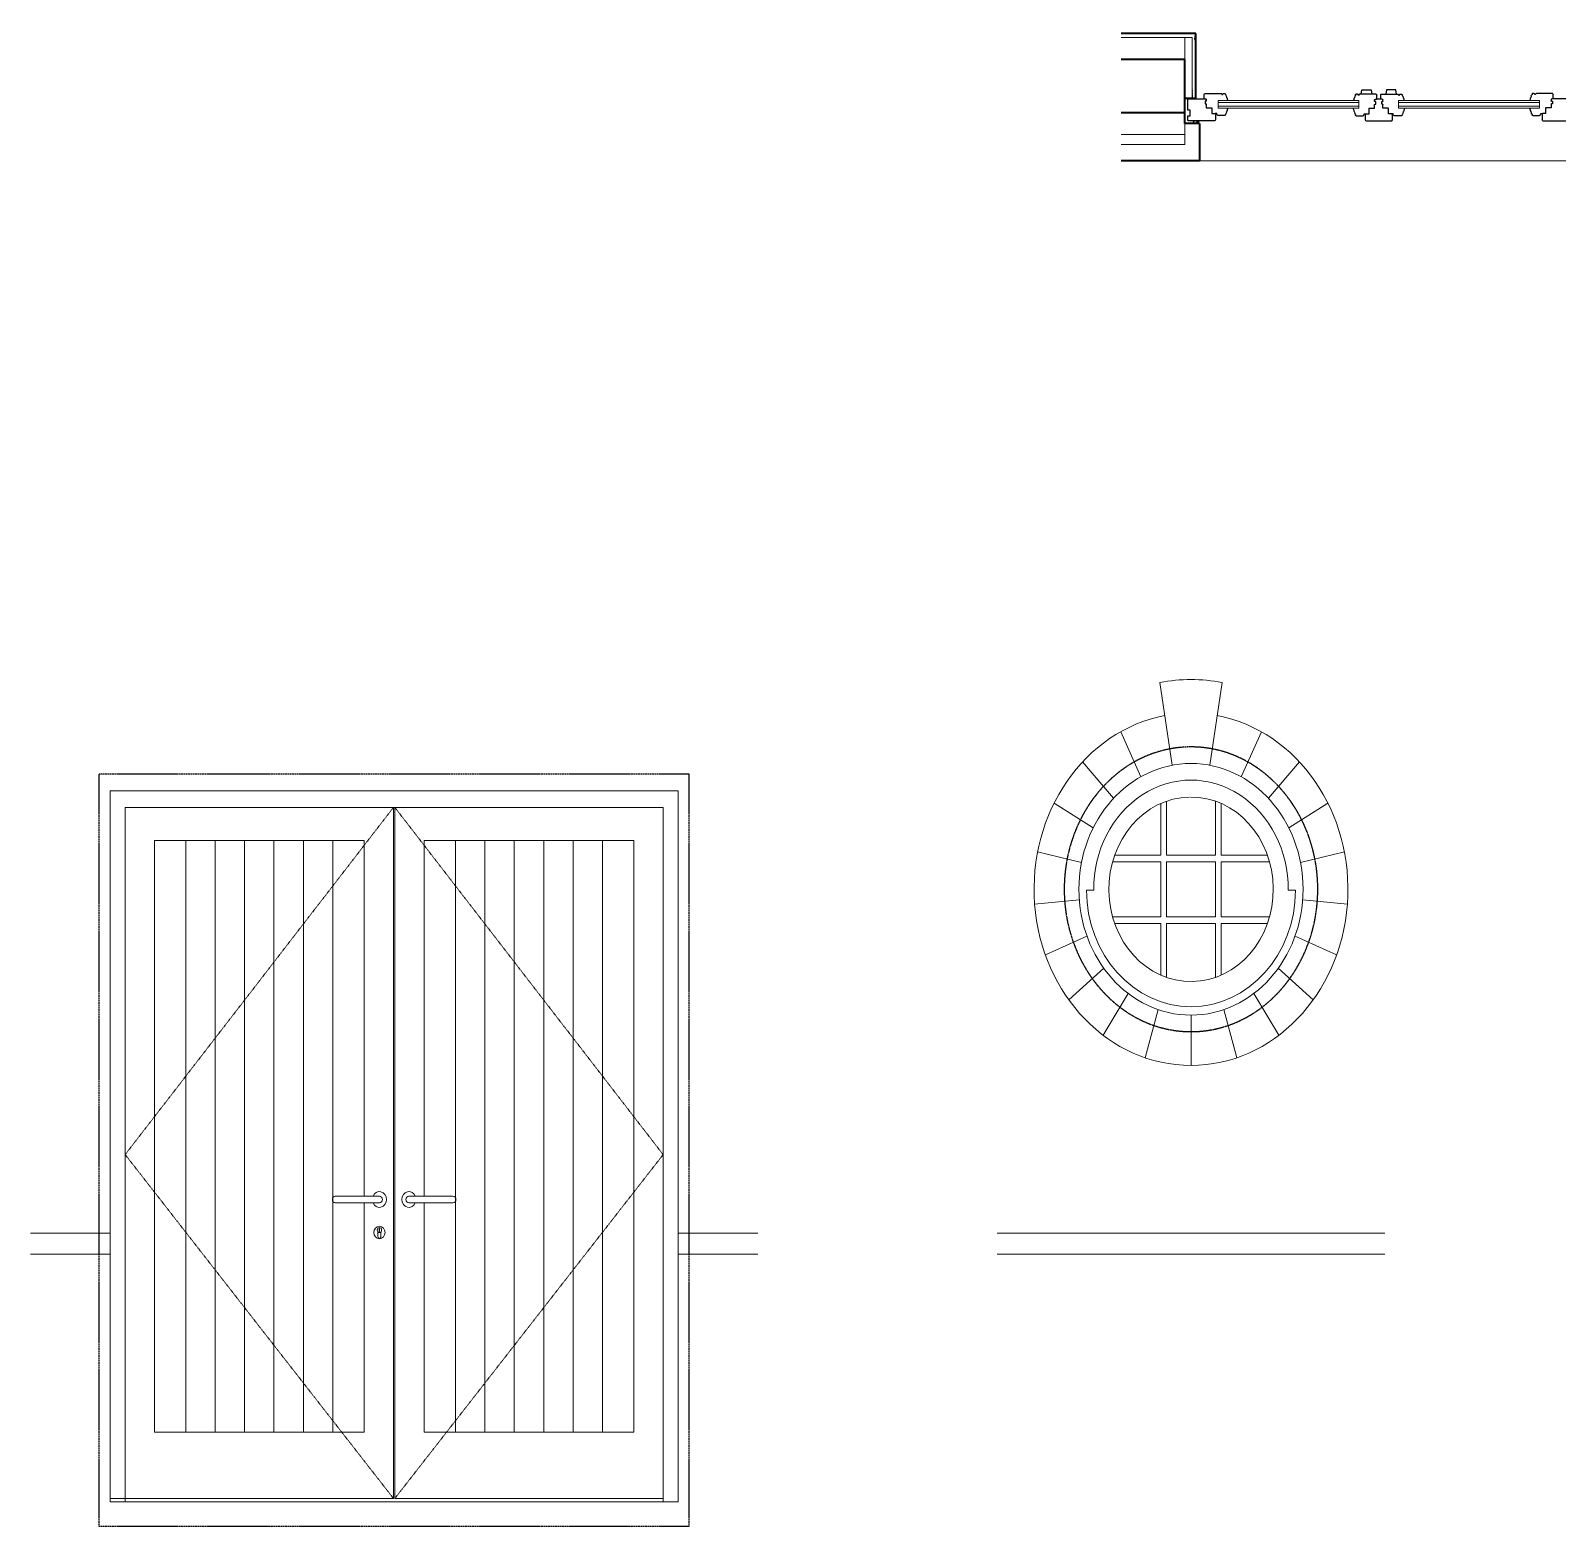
# Model space of a CAD drawing. Header units: inches. Extents: x -6116765 to 6074085, y -988255 to 3489801.
# Drawn here: x -4204017 to -3143482, y 227359 to 1266305 of the extents above; entities that cross this region are included whole.
import ezdxf

# ---------------------------------------------------------------- set-up
doc = ezdxf.new("R2010")
doc.units = ezdxf.units.IN
doc.linetypes.add('HIDDEN', pattern=[0.375, 0.25, -0.125])
for name, color, linetype, lineweight in [('0_11mm_Line_Weight', 8, 'Continuous', 9), ('0_18mm_Line_Weight', 1, 'Continuous', 18), ('0_35mm_Line_Weight', 4, 'Continuous', 35), ('Doors', 3, 'Continuous', 20), ('Partition_Framed', 250, 'Continuous', 25), ('Window_Elevations', 1, 'Continuous', 18), ('Window_Frames', 250, 'Continuous', 25), ('Window_Glass', 1, 'Continuous', 18), ('Window_Pivot_Lines', 91, 'Continuous', 9)]:
    doc.layers.add(name, color=color, linetype=linetype, lineweight=lineweight)
doc.layers.add('Structural_Concrete', color=250, linetype='Continuous')
doc.layers.add('Wall', color=7, linetype='Continuous')

# ---------------------------------------------------------------- blocks, each defined once
blk = doc.blocks.new('plasterstop')
at = {"layer": 'Partition_Framed', "const_width": 0.4}
blk.add_lwpolyline([(-9.6, 25.7), (-10.4, 24.9), (-9.6, 24), (-10.4, 23.2), (-9.6, 22.4), (-10.4, 21.5), (-9.6, 20.7), (-10.4, 19.8), (-9.6, 19), (-10.4, 18.2), (-9.6, 17.3), (-10.4, 16.5), (-9.6, 15.6), (-10.4, 14.8), (-9.6, 14), (-10.4, 13.1), (-9.6, 12.3), (-10.4, 11.4), (-9.6, 10.6), (-10.4, 9.8), (-10, 9.3), (-10, 0), (0, 0), (0, 0.5), (-10, 0.5)], dxfattribs=at)
blk = doc.blocks.new('angle_bead')
at = {"layer": 'Partition_Framed', "const_width": 0.4}
blk.add_lwpolyline([(-13.1, -13.7), (-13.1, -12.5), (-12, -12.5), (-12, -11.4), (-10.8, -11.4), (-10.8, -10.2), (-9.6, -10.2), (-9.6, -9), (-8.4, -9), (-8.4, -7.8), (-7.2, -7.8), (-7.2, -6.6), (-6.6, -6.6), (-0.7, -0.7, -0.519968), (0, 1.1, -0.532903), (0.7, -0.7), (6.6, -6.6), (7.2, -6.6), (7.2, -7.8), (8.4, -7.8), (8.4, -9), (9.6, -9), (9.6, -10.2), (10.8, -10.2), (10.8, -11.4), (12, -11.4), (12, -12.5), (13.1, -12.5), (13.1, -13.7)], format="xyb", dxfattribs=at)
blk = doc.blocks.new('A$C2EB279C3')
at = {"layer": 'Doors', "color": 8}
for p, q in [((0, 10), (150, 10)), ((0, -10), (150, -10)), ((-0.6, -87.9), (-0.6, -97.2)), ((-0.6, -87.9), (0.6, -87.9)), ((0.6, -97.2), (0.6, -87.9)), ((-5, -98.2), (-5, -112.1)), ((-0.6, -97.2), (0.6, -97.2)), ((5, -98.2), (5, -112.1))]:
    blk.add_line(p, q, dxfattribs=at)
for centre, radius in [((0, -100), 19), ((0, -92.6), 7.5)]:
    blk.add_circle(centre, radius, dxfattribs=at)
for centre, radius, start, end in [((0, 0), 24, 24.6243, 335.3757), ((0, 0), 10, 90, 270), ((150, 0), 10, 270, 90), ((0, -112.1), 5, 180, 0)]:
    blk.add_arc(centre, radius, start, end, dxfattribs=at)
blk = doc.blocks.new('doors_windows_set')
at = {"layer": '0_11mm_Line_Weight'}
for p, q in [((16572.8, 3294.9), (16530.5, 3545.3)), ((16699.8, 3294.9), (16742.1, 3545.3)), ((16465.5, 3259.8), (16397.2, 3396)), ((16807.1, 3259.8), (16875.4, 3396)), ((16373.2, 3194.8), (16268, 3305)), ((16899.4, 3194.8), (17004.7, 3305)), ((16304, 3105.6), (16171.1, 3180.1)), ((16533.2, 3178.9), (16533.2, 3022.3)), ((16553.2, 3186), (16553.2, 3022.3)), ((16719.4, 3186), (16719.4, 3022.3)), ((16739.4, 3178.9), (16739.4, 3022.3)), ((16968.6, 3105.6), (17101.5, 3180.1)), ((19342.7, 1075), (19342.7, 3166.9)), ((19347.7, 1075), (19347.7, 3166.9)), ((18530.8, 3066.9), (18530.8, 1275)), ((18530.8, 3066.9), (19242.7, 3066.9)), ((18636.8, 3066.9), (18636.8, 1275)), ((18736.8, 3066.9), (18736.8, 1275)), ((18836.8, 3066.9), (18836.8, 1275)), ((18936.8, 3066.9), (18936.8, 1275)), ((19036.8, 3066.9), (19036.8, 1275)), ((19136.8, 3066.9), (19136.8, 1275)), ((19242.7, 1990), (19242.7, 3066.9)), ((20159.6, 3066.9), (19447.7, 3066.9)), ((19447.7, 1990), (19447.7, 3066.9)), ((19553.7, 3066.9), (19553.7, 1275)), ((19653.7, 3066.9), (19653.7, 1275)), ((19753.7, 3066.9), (19753.7, 1275)), ((19853.7, 3066.9), (19853.7, 1275)), ((19953.7, 3066.9), (19953.7, 1275)), ((20053.7, 3066.9), (20053.7, 1275)), ((20159.6, 3066.9), (20159.6, 1275)), ((16264, 3000), (16115, 3032.3)), ((16533.2, 3022.3), (16376.6, 3022.3)), ((16719.4, 3022.3), (16553.2, 3022.3)), ((16896, 3022.3), (16739.4, 3022.3)), ((17008.6, 3000), (17157.6, 3032.3)), ((16533.2, 3002.3), (16369.6, 3002.3)), ((16533.2, 3002.3), (16533.2, 2836.1)), ((16553.2, 3002.3), (16553.2, 2836.1)), ((16719.4, 3002.3), (16553.2, 3002.3)), ((16719.4, 3002.3), (16719.4, 2836.1)), ((16903, 3002.3), (16739.4, 3002.3)), ((16739.4, 3002.3), (16739.4, 2836.1)), ((16305.7, 2916.7), (16280.7, 2916.7)), ((16966.9, 2916.7), (16991.9, 2916.7)), ((16256.6, 2887.3), (16104.8, 2874.6)), ((17016, 2887.3), (17167.8, 2874.6)), ((16533.2, 2836.1), (16369.6, 2836.1)), ((16719.4, 2836.1), (16553.2, 2836.1)), ((16903, 2836.1), (16739.4, 2836.1)), ((16282.6, 2777.5), (16141.2, 2720.8)), ((16533.2, 2816.1), (16376.6, 2816.1)), ((16533.2, 2816.1), (16533.2, 2659.5)), ((16553.2, 2816.1), (16553.2, 2652.5)), ((16719.4, 2816.1), (16553.2, 2816.1)), ((16719.4, 2816.1), (16719.4, 2652.5)), ((16896, 2816.1), (16739.4, 2816.1)), ((16739.4, 2816.1), (16739.4, 2659.5)), ((16990, 2777.5), (17131.4, 2720.8)), ((16339.7, 2680.1), (16221.1, 2584.4)), ((16932.9, 2680.1), (17051.5, 2584.4)), ((16422.8, 2603.6), (16337.4, 2477.4)), ((16849.8, 2603.6), (16935.2, 2477.4)), ((16524.6, 2554.9), (16480, 2409.2)), ((16748, 2554.9), (16792.6, 2409.2)), ((16636.3, 2538.2), (16636.3, 2385.8)), ((19242.7, 1275), (19242.7, 1970)), ((19447.7, 1275), (19447.7, 1970)), ((18530.8, 1275), (19242.7, 1275)), ((20159.6, 1275), (19447.7, 1275)), ((18430.8, 1075), (19342.7, 1075)), ((19347.7, 1075), (20310.4, 1075))]:
    blk.add_line(p, q, dxfattribs=at)
for radius, start, end in [(635, 80.4059, 99.5941), (533.4, 99.5941, 80.4059), (330.6, 359.5667, 180.4333), (279.4, 89.5698, 88.9009), (355.6, 180.4028, 359.5972)]:
    blk.add_arc((16636.3, 2919.2), radius, start, end, dxfattribs=at)
at = {"layer": '0_18mm_Line_Weight'}
for p, q in [((16873.3, 5498.3), (16632.6, 5498.3)), ((16632.6, 5314.3), (16632.6, 5498.3)), ((16657.6, 5431.3), (16657.6, 5498.3)), ((16657.6, 5238.3), (16657.6, 5174.3)), ((16657.6, 5204.3), (16873.3, 5204.3)), ((16657.6, 5174.3), (16873.3, 5174.3)), ((14982, 5124.3), (16607.6, 5124.3)), ((18430.8, 3166.9), (18430.8, 1065)), ((18430.8, 3166.9), (20259.6, 3166.9)), ((20259.6, 3166.9), (20259.6, 1065))]:
    blk.add_line(p, q, dxfattribs=at)
at = {"layer": '0_35mm_Line_Weight'}
for p, q in [((16620.1, 5510.8), (16873.3, 5510.8)), ((16620.1, 5314.3), (16620.1, 5510.8)), ((16657.6, 5431.3), (16873.3, 5431.3)), ((16657.6, 5271.3), (16657.6, 5431.3)), ((16632.6, 5314.3), (16620.1, 5314.3)), ((16657.6, 5314.3), (16632.6, 5314.3)), ((16873.3, 5271.3), (16657.6, 5271.3)), ((16657.6, 5238.3), (16657.6, 5271.3)), ((16607.6, 5238.3), (16657.6, 5238.3)), ((16607.6, 5238.3), (16607.6, 5124.3)), ((16607.6, 5124.3), (16873.3, 5124.3))]:
    blk.add_line(p, q, dxfattribs=at)
at = {"layer": 'Doors', "color": 8}
for p, q in [((19295.2, 1990), (19145.2, 1990)), ((19295.2, 1970), (19145.2, 1970))]:
    blk.add_line(p, q, dxfattribs=at)
for centre, radius, start, end in [((19145.2, 1980), 10, 90, 270), ((19295.2, 1980), 24, 204.6243, 155.3757), ((19295.2, 1980), 10, 270, 90)]:
    blk.add_arc(centre, radius, start, end, dxfattribs=at)
at = {"layer": 'Structural_Concrete', "color": 2, "linetype": 'HIDDEN', "ltscale": 10}
for p, q in [((18342.7, 990), (18342.7, 3267.7)), ((18342.7, 3267.7), (20347.7, 3267.7)), ((20347.7, 990), (20347.7, 3267.7)), ((18342.7, 990), (20347.7, 990))]:
    blk.add_line(p, q, dxfattribs=at)
blk.add_circle((16636.3, 2919.2), 431, dxfattribs=at)
at = {"layer": 'Window_Elevations', "color": 2}
for p, q in [((18380, 3217.7), (18380, 1065)), ((18380, 3217.7), (20310.4, 3217.7)), ((20310.4, 3217.7), (20310.4, 1065)), ((17294.7, 1877.8), (15977.9, 1877.8)), ((18380, 1877.8), (18109.1, 1877.8)), ((20581.3, 1877.8), (20310.4, 1877.8)), ((17294.7, 1814.3), (15977.9, 1814.3)), ((18380, 1814.3), (18109.1, 1814.3)), ((20581.3, 1814.3), (20310.4, 1814.3)), ((18380, 1065), (20310.4, 1065))]:
    blk.add_line(p, q, dxfattribs=at)
blk.add_circle((16636.3, 2919.2), 381, dxfattribs=at)
at = {"layer": 'Window_Frames'}
for p, q in [((15404.8, 5313.6), (15404.8, 5325.6)), ((15407.8, 5328.6), (15463, 5328.6)), ((15465, 5326.3), (15465, 5325.3)), ((15465, 5325.3), (15468, 5325.3)), ((15468, 5325.3), (15468, 5326.3)), ((15470.1, 5328.6), (15475.1, 5328.6)), ((15477, 5326.3), (15477, 5324.3)), ((15479.5, 5321.5), (15480.7, 5316.9)), ((16516.5, 5321.5), (16515.3, 5316.9)), ((16519, 5326.3), (16519, 5324.3)), ((16526, 5328.6), (16521, 5328.6)), ((16528, 5325.3), (16528, 5326.3)), ((16531, 5325.3), (16528, 5325.3)), ((16531, 5326.3), (16531, 5325.3)), ((16588.2, 5328.6), (16533, 5328.6)), ((16591.2, 5313.6), (16591.2, 5325.6)), ((15351.4, 5312.3), (15405.8, 5312.3)), ((15405.3, 5312.7), (15405.8, 5312.7)), ((15405.8, 5312.3), (15409.8, 5312.3)), ((15410.8, 5305.3), (15407.8, 5305.3)), ((15407.8, 5305.3), (15407.8, 5297.3)), ((15407.8, 5297.3), (15410.8, 5297.3)), ((15411.8, 5310.3), (15411.8, 5306.3)), ((15411.8, 5296.3), (15411.8, 5285.3)), ((15411.8, 5285.3), (15429.8, 5285.3)), ((15430.8, 5284.3), (15430.8, 5268.3)), ((15480.6, 5273.5), (15479.3, 5268.9)), ((15485.4, 5284.3), (15482.8, 5279.2)), ((15482.8, 5279.2), (15482.8, 5276.2)), ((15483, 5314.2), (15482.9, 5311.1)), ((15482.9, 5311.1), (15485, 5307.3)), ((15990, 5311.1), (16006, 5311.1)), ((16510.6, 5284.3), (16513.2, 5279.2)), ((16513.1, 5311.1), (16511, 5307.3)), ((16513.1, 5314.2), (16513.1, 5311.1)), ((16513.2, 5279.2), (16513.2, 5276.2)), ((16515.5, 5273.5), (16516.8, 5268.9)), ((16565.2, 5284.3), (16565.2, 5268.3)), ((16584.2, 5285.3), (16566.2, 5285.3)), ((16584.2, 5310.3), (16584.2, 5306.3)), ((16584.2, 5296.3), (16584.2, 5285.3)), ((16585.2, 5305.3), (16588.2, 5305.3)), ((16588.2, 5297.3), (16585.2, 5297.3)), ((16590.2, 5312.3), (16586.2, 5312.3)), ((16588.2, 5305.3), (16588.2, 5297.3)), ((16644.6, 5312.3), (16590.2, 5312.3)), ((16590.7, 5312.7), (16590.3, 5312.7)), ((16639.6, 5261.3), (16639.6, 5278.3)), ((16639.6, 5278.3), (16646.6, 5278.3)), ((16646.6, 5278.3), (16647.6, 5279.3)), ((16647.6, 5279.3), (16647.6, 5309.3)), ((15439.8, 5246.3), (15351.4, 5246.3)), ((15430.8, 5268.3), (15441.8, 5268.3)), ((15447, 5268.3), (15441.8, 5268.3)), ((15442.8, 5267.3), (15442.8, 5249.3)), ((15448.4, 5264.2), (15447, 5268.3)), ((15474.8, 5262.2), (15451.2, 5262.2)), ((15476.8, 5266.2), (15476.8, 5264.2)), ((16519.3, 5266.2), (16519.3, 5264.2)), ((16521.3, 5262.2), (16544.8, 5262.2)), ((16547.6, 5264.2), (16549, 5268.3)), ((16549, 5268.3), (16554.2, 5268.3)), ((16553.2, 5267.3), (16553.2, 5249.3)), ((16565.2, 5268.3), (16554.2, 5268.3)), ((16556.2, 5246.3), (16644.6, 5246.3)), ((16646.6, 5261.3), (16639.6, 5261.3)), ((16647.6, 5260.3), (16646.6, 5261.3)), ((16647.6, 5249.3), (16647.6, 5260.3))]:
    blk.add_line(p, q, dxfattribs=at)
for points in [[(15909.9, 5284.3), (15913, 5278.1), (15913, 5275, -0.180533), (15915.3, 5272.4), (15916.5, 5267.8, 0.244999), (15919, 5265), (15919, 5263, 0.414214), (15921, 5261), (15944.6, 5261, 0.31546), (15947.4, 5263), (15948.8, 5267), (15965, 5267), (15965, 5283, -0.414214), (15966, 5284), (15984, 5284), (15984.1, 5295, -0.414214), (15985.1, 5296), (15988.1, 5296), (15988.1, 5304), (15985.1, 5304, -0.414214), (15984.1, 5305), (15984.1, 5309.1, -0.414214), (15986.1, 5311.1), (15990, 5311.1), (15990, 5311.1, 0.414214), (15991, 5312.1), (15991, 5324.1, 0.414214), (15988, 5327.1), (15933.1, 5327.1, 0.413723), (15931.1, 5325.1), (15931.1, 5324.1), (15928, 5324.1), (15928, 5325.1, 0.414214), (15926, 5327.1), (15921, 5327.1, 0.414214), (15919, 5325.1), (15919, 5323.1, 0.244999), (15916.5, 5320.4), (15915.3, 5315.7, -0.180533), (15913, 5313.1), (15913.1, 5309.9), (15911.6, 5307.2)], [(16086.2, 5284.3), (16083, 5278.1), (16083, 5275, 0.180533), (16080.7, 5272.4), (16079.5, 5267.8, -0.244999), (16077, 5265), (16077, 5263, -0.414214), (16075, 5261), (16051.5, 5261, -0.31546), (16048.7, 5263), (16047.2, 5267), (16031.1, 5267), (16031, 5283, 0.414214), (16030, 5284), (16012, 5284), (16012, 5295, 0.414214), (16011, 5296), (16008, 5296), (16008, 5304), (16011, 5304, 0.414214), (16012, 5305), (16012, 5309.1, 0.414214), (16010, 5311.1), (16006, 5311.1), (16006, 5311.1, -0.414214), (16005, 5312.1), (16005, 5324.1, -0.414214), (16008, 5327.1), (16063, 5327.1, -0.413723), (16065, 5325.1), (16065, 5324.1), (16068, 5324.1), (16068, 5325.1, -0.414214), (16070, 5327.1), (16075, 5327.1, -0.414214), (16077, 5325.1), (16077, 5323.1, -0.244999), (16079.5, 5320.4), (16080.7, 5315.7, 0.180533), (16083, 5313.1), (16083, 5309.9), (16084.5, 5307.2)], [(15954, 5267, 0.185242), (15953, 5264), (15953, 5248, 0.414214), (15956, 5245), (16040.1, 5245, 0.397268), (16043.1, 5248.1), (16043.1, 5266.1, 0.414214), (16042, 5267.1)]]:
    blk.add_lwpolyline(points, format="xyb", dxfattribs=at)
for points in [[(15938.2, 5327.1), (15940.1, 5339.4), (15972.1, 5339.4), (15974, 5327.1)], [(16057.9, 5327.1), (16056, 5339.4), (16024, 5339.4), (16022.1, 5327.1)]]:
    blk.add_lwpolyline(points, dxfattribs=at)
for centre, radius, start, end in [((15407.8, 5325.6), 3, 89.7527, 179.7527), ((15462.6, 5326.2), 2.46, 4.1893, 79.1471), ((15470.6, 5326.1), 2.53, 101.6545, 174.8624), ((15474.5, 5326.1), 2.58, 4.9937, 77.0396), ((15475.7, 5320.5), 4, 14.7229, 69.7879), ((15485.5, 5318.6), 5, 199.6807, 240.6149), ((16510.6, 5318.6), 5, 299.3851, 340.3193), ((16520.4, 5320.5), 4, 110.2121, 165.2771), ((16521.6, 5326.1), 2.58, 102.9604, 175.0063), ((16525.5, 5326.1), 2.53, 5.1376, 78.3455), ((16533.5, 5326.2), 2.46, 100.8529, 175.8107), ((16588.2, 5325.6), 3, 0.2473, 90.2473), ((15405.6, 5313.5), 0.772, 172.5102, 287.4174), ((15409.8, 5310.3), 2, 360, 90), ((15410.8, 5306.3), 1, 270, 0), ((15410.8, 5296.3), 1, 0, 90), ((15429.8, 5284.3), 1, 0, 90), ((15485.3, 5271.8), 5, 118.8905, 159.8247), ((16510.8, 5271.8), 5, 20.1753, 61.1095), ((16566.2, 5284.3), 1, 90, 180), ((16586.2, 5310.3), 2, 90, 180), ((16585.2, 5306.3), 1, 180, 270), ((16585.2, 5296.3), 1, 90, 180), ((16590.5, 5313.5), 0.772, 252.5826, 7.4898), ((16644.6, 5309.3), 3, 0, 90), ((15439.8, 5249.3), 3, 270, 0), ((15441.8, 5267.3), 1, 0, 90), ((15451.3, 5265.2), 3.02, 199.339, 269.3726), ((15474.8, 5264.2), 2, 269.7527, 359.7527), ((15475.4, 5270), 4, 289.7175, 344.7825), ((16520.6, 5270), 4, 195.2175, 250.2825), ((16521.3, 5264.2), 2, 180.2473, 270.2473), ((16544.8, 5265.2), 3.02, 270.6274, 340.661), ((16554.2, 5267.3), 1, 90, 180), ((16556.2, 5249.3), 3, 180, 270), ((16607.6, 5242.3), 4, 270, 90), ((16619.6, 5242.3), 4, 90, 270), ((16623.6, 5242.3), 4, 270, 90), ((16644.6, 5249.3), 3, 270, 0)]:
    blk.add_arc(centre, radius, start, end, dxfattribs=at)
at = {"layer": 'Window_Glass'}
for p, q in [((15452, 5307.2), (15451.9, 5284.3)), ((15451.9, 5290.3), (15930.9, 5290.3)), ((15451.9, 5284.3), (15930.9, 5284.3)), ((15930.9, 5307.2), (15452, 5307.2)), ((15930.9, 5301.2), (15452, 5301.2)), ((15930.9, 5307.2), (15930.9, 5284.3)), ((16065.2, 5307.2), (16544, 5307.2)), ((16065.2, 5307.2), (16065.2, 5284.3)), ((16065.2, 5301.2), (16544, 5301.2)), ((16544.2, 5290.3), (16065.2, 5290.3)), ((16544.2, 5284.3), (16065.2, 5284.3)), ((16544, 5307.2), (16544.2, 5284.3))]:
    blk.add_line(p, q, dxfattribs=at)
at = {"layer": 'Window_Pivot_Lines', "color": 9, "linetype": 'HIDDEN', "ltscale": 10}
for points in [[(19342.7, 3166.9), (18430.8, 2115.9), (19342.7, 1075)], [(19347.7, 3166.9), (20259.6, 2115.9), (19347.7, 1075)]]:
    blk.add_lwpolyline(points, dxfattribs=at)
at = {"rotation": 45.00000000044217}
blk.add_blockref('angle_bead', (16621.4, 5509.5), dxfattribs=at)
at = {"xscale": -1}
blk.add_blockref('plasterstop', (16620.1, 5314.3), dxfattribs=at)
at = {"layer": '0_11mm_Line_Weight'}
blk.add_blockref('A$C2EB279C3', (19395.2, 1980), dxfattribs=at)

msp = doc.modelspace()

# ---------------------------------------------------------------- block references
at = {"layer": 'Wall', "xscale": -204.3088964924482, "yscale": 229.3845259082618, "zscale": 204.3088964924482}
msp.add_blockref('doors_windows_set', (936.069, 266.519), dxfattribs=at)

doc.saveas('drawing.dxf')
